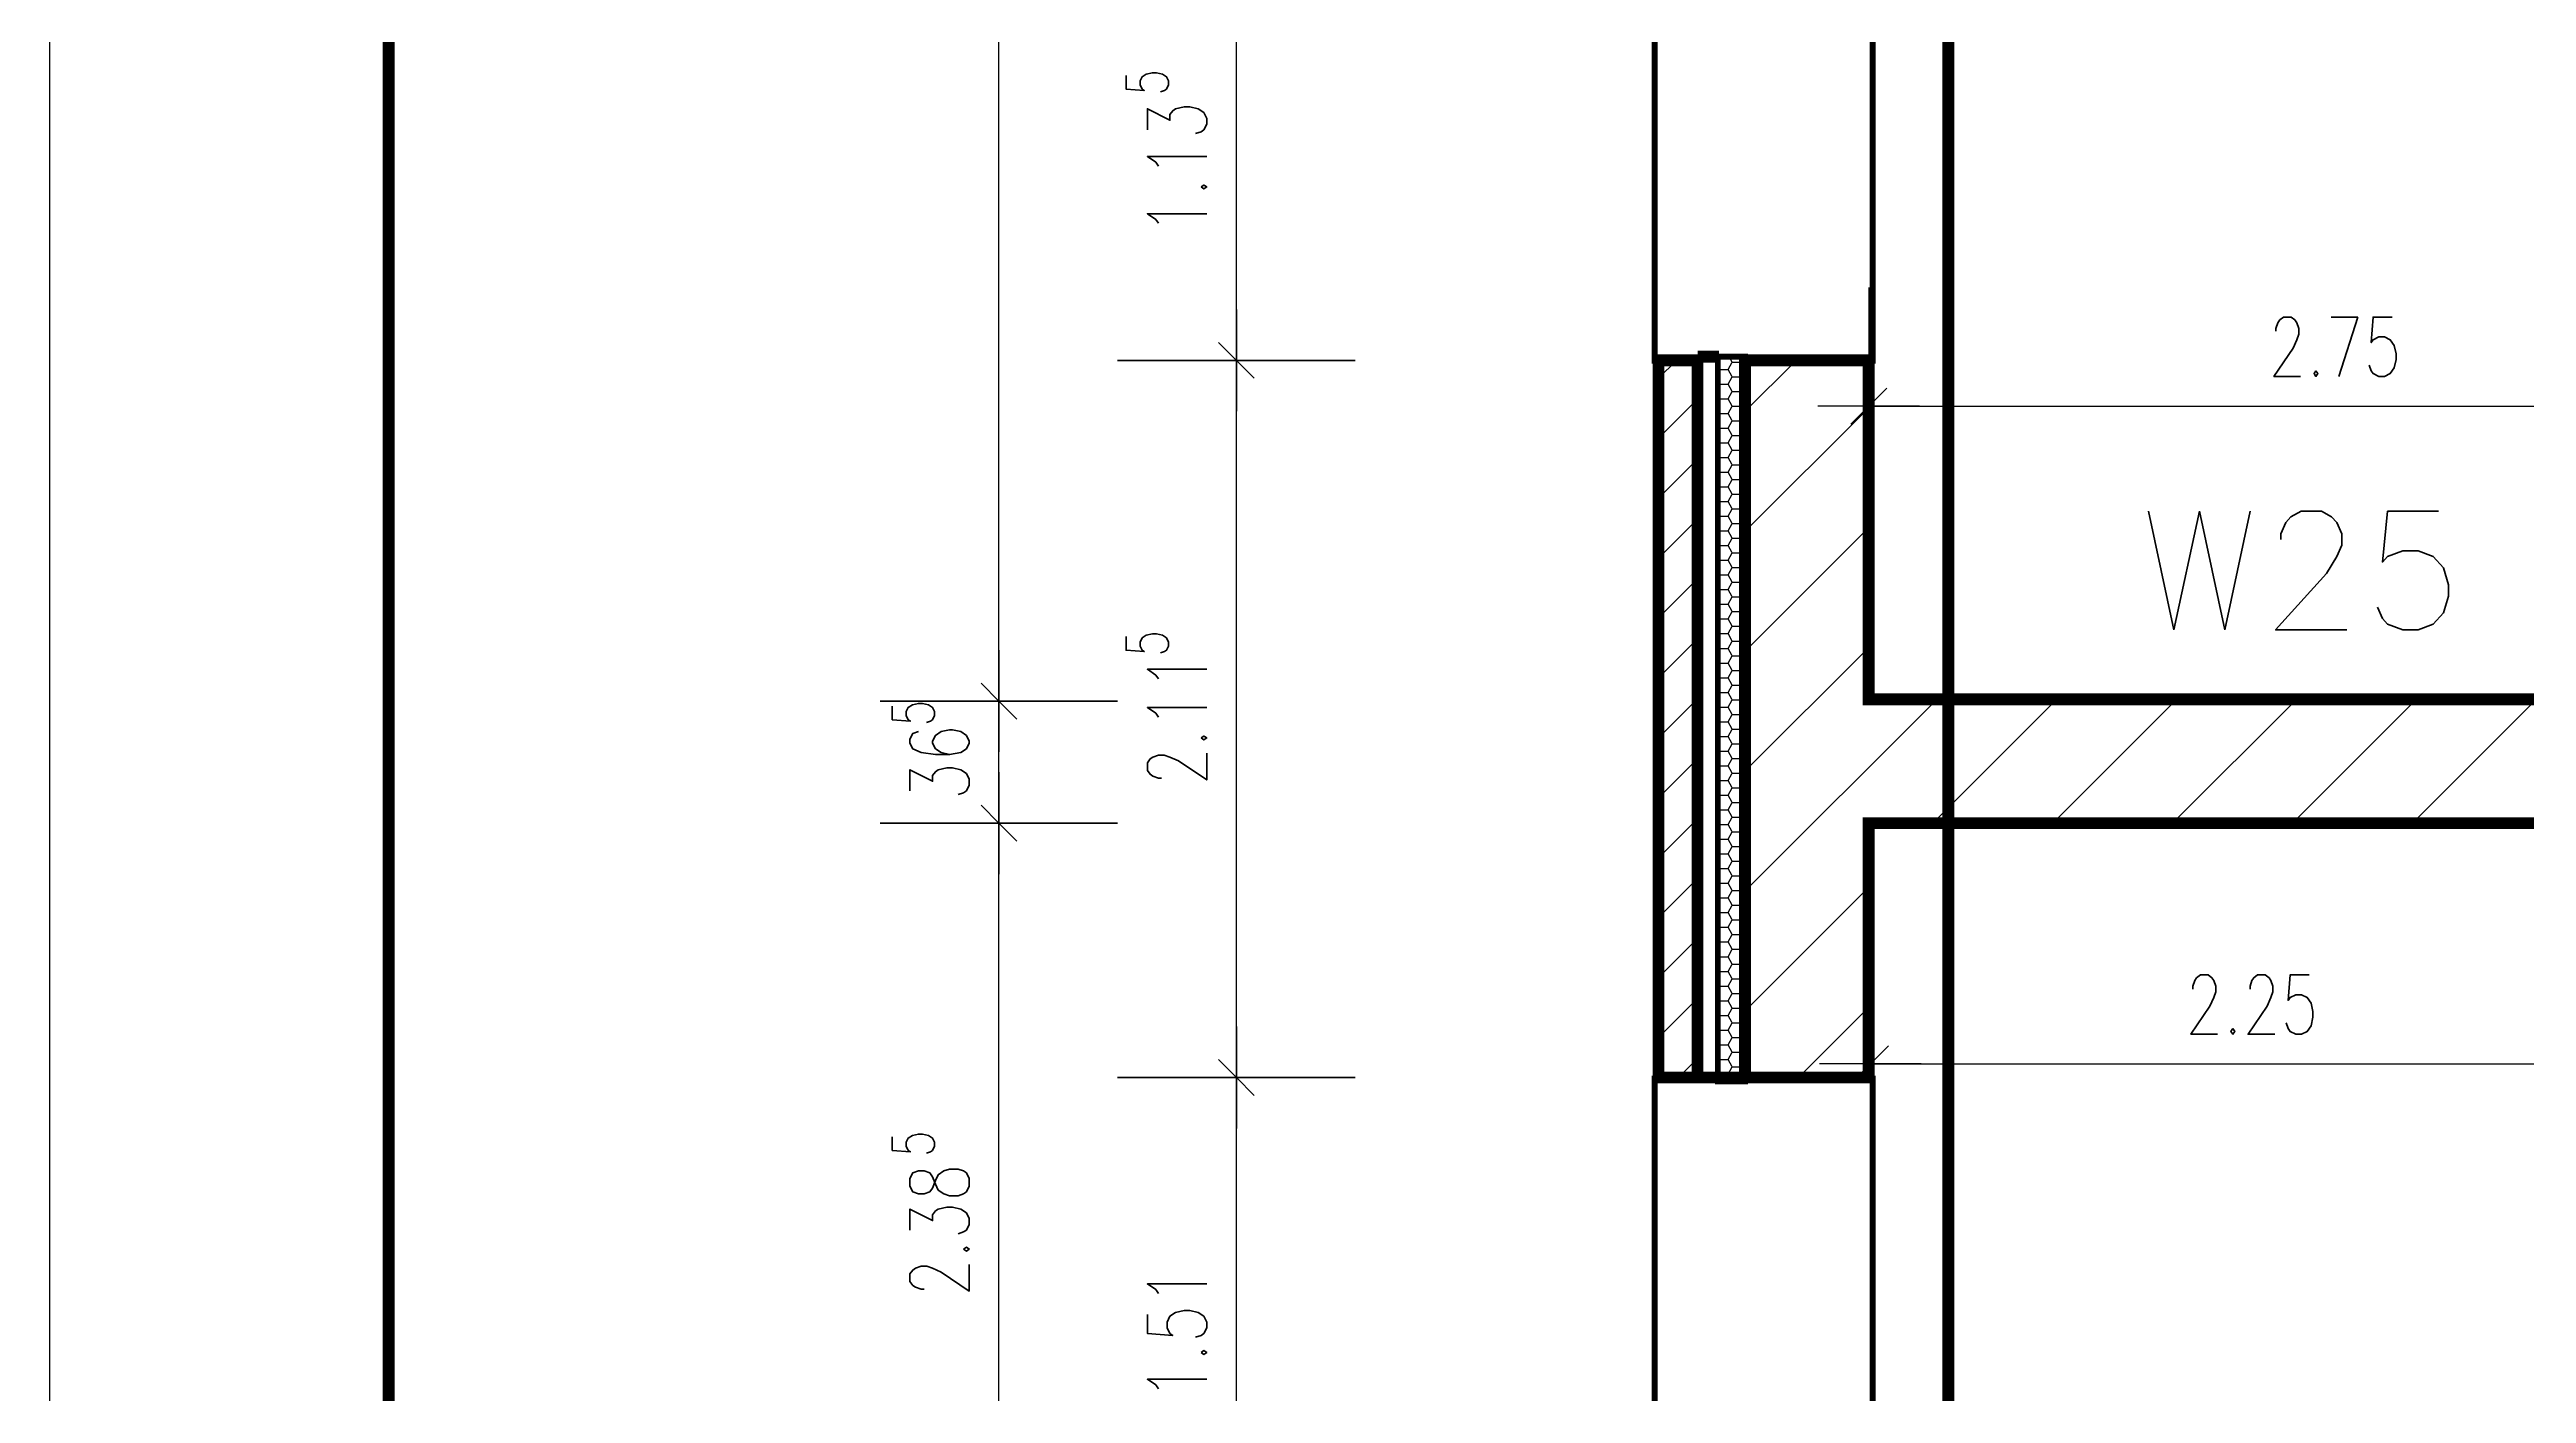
# Model space of a CAD drawing. Extents: x 0 to 42050, y 0 to 29700.
# Drawn here: x 0 to 7305, y 15193 to 19157 of the extents above; entities that cross this region are included whole.
import ezdxf
from ezdxf.enums import TextEntityAlignment as Align

# ---------------------------------------------------------------- set-up
doc = ezdxf.new("R2010")
doc.units = 0
doc.header["$LTSCALE"] = 1000
doc.linetypes.add('STRICHPUNKT', pattern=[1, 0.5, -0.25, 0, -0.25])
doc.layers.get('0').update_dxf_attribs({"linetype": 'CONTINUOUS'})
doc.layers.get('DEFPOINTS').update_dxf_attribs({"linetype": 'CONTINUOUS'})
for name, color, linetype in [('BEMASSUNG', 3, 'CONTINUOUS'), ('DAEMMUNG', 6, 'CONTINUOUS'), ('FENSTER', 8, 'CONTINUOUS'), ('LEGENDE-70', 1, 'CONTINUOUS'), ('MAUERWERK', 7, 'CONTINUOUS'), ('SCHNITTLINIEN', 1, 'STRICHPUNKT'), ('SCHRAFFUR-DAEMMUNG', 6, 'CONTINUOUS'), ('SCHRAFFUR-MAUER', 7, 'CONTINUOUS'), ('SCHRAFFUR-VORMAUER', 7, 'CONTINUOUS'), ('VORSATZSCHALLE', 7, 'CONTINUOUS')]:
    doc.layers.add(name, color=color, linetype=linetype)
doc.styles.get("Standard").update_dxf_attribs({"font": 'TXT.SHX', "width": 0.75, "height": 175})
doc.styles.add('STANDART', font='TXT.SHX', dxfattribs={"width": 0.75, "height": 175})
doc.dimstyles.get("Standard").update_dxf_attribs({"dimtxt": 2.5, "dimasz": 2.5, "dimexe": 1.25, "dimexo": 0.625, "dimtad": 1, "dimcen": 2.5, "dimazin": 3, "dimtfac": 1, "dimtmove": 0, "dimatfit": 3})

# ---------------------------------------------------------------- blocks, each defined once
blk = doc.blocks.new('*X7')
at = {"color": 0}
for p, q in [((5000, 18088.834765), (5151.165235, 18240)), ((5000, 17735.281374), (5365, 18100.281374)), ((5000, 17381.727984), (5365, 17746.727984)), ((5000, 17028.174593), (5365, 17393.174593)), ((5000, 16674.621202), (5565.378798, 17240)), ((5553.932188, 16875), (5918.932188, 17240)), ((5907.485579, 16875), (6272.485579, 17240)), ((6261.038969, 16875), (6626.038969, 17240)), ((6614.59236, 16875), (6979.59236, 17240)), ((6968.145751, 16875), (7333.145751, 17240)), ((7321.699141, 16875), (7686.699141, 17240)), ((7675.252532, 16875), (8040.252532, 17240)), ((8028.805922, 16875), (8115, 16961.194078)), ((5000, 16321.067812), (5365, 16686.067812)), ((5157.485579, 16125), (5365, 16332.514421))]:
    blk.add_line(p, q, dxfattribs=at)
blk = doc.blocks.new('*X19')
at = {"color": 0}
for p, q in [((4745, 18187.388155), (4797.611845, 18240)), ((4745, 18010.61146), (4860, 18125.61146)), ((4745, 17833.834765), (4860, 17948.834765)), ((4745, 17657.05807), (4860, 17772.05807)), ((4745, 17480.281374), (4860, 17595.281374)), ((4745, 17303.504679), (4860, 17418.504679)), ((4745, 17126.727984), (4860, 17241.727984)), ((4745, 16949.951288), (4860, 17064.951288)), ((4745, 16773.174593), (4860, 16888.174593)), ((4745, 16596.397898), (4860, 16711.397898)), ((4745, 16419.621202), (4860, 16534.621202)), ((4745, 16242.844507), (4860, 16357.844507)), ((4803.932188, 16125), (4860, 16181.067812))]:
    blk.add_line(p, q, dxfattribs=at)
blk = doc.blocks.new('*X43')
at = {"color": 0}
for p, q in [((4920, 18248.003905), (4921.874134, 18251.25)), ((4924.999983, 18213.36292), (4920, 18222.023145)), ((4920, 18204.702635), (4925.000017, 18213.362919)), ((4925, 18213.36289), (4950, 18213.36289)), ((4962.499983, 18191.712284), (4949.999983, 18213.362919)), ((4950.000017, 18213.362919), (4962.500017, 18235.013554)), ((4950.000017, 18170.061649), (4962.500017, 18191.712284)), ((4962.499983, 18235.013555), (4953.125867, 18251.25)), ((4962.5, 18235.013525), (4987.5, 18235.013525)), ((4962.5, 18191.712255), (4987.5, 18191.712255)), ((4999.999983, 18213.362919), (4987.499983, 18235.013554)), ((4999.999983, 18170.061649), (4987.499983, 18191.712284)), ((4987.500017, 18235.013554), (4996.874133, 18251.25)), ((4987.500017, 18191.712284), (5000, 18213.36289)), ((4924.999983, 18170.061649), (4920, 18178.721875)), ((4920, 18161.401365), (4925.000017, 18170.061649)), ((4924.999983, 18126.760379), (4920, 18135.420605)), ((4920, 18118.100095), (4925.000017, 18126.760379)), ((4925, 18170.06162), (4950, 18170.06162)), ((4925, 18126.76035), (4950, 18126.76035)), ((4962.499983, 18148.411014), (4949.999983, 18170.061649)), ((4962.499983, 18105.109744), (4949.999983, 18126.760379)), ((4950.000017, 18126.760379), (4962.500017, 18148.411014)), ((4962.5, 18148.410985), (4987.5, 18148.410985)), ((4999.999983, 18126.760379), (4987.499983, 18148.411014)), ((4987.500017, 18148.411014), (5000, 18170.06162)), ((4987.500017, 18105.109744), (5000, 18126.76035)), ((4924.999984, 18083.459109), (4920, 18092.119335)), ((4920, 18074.798825), (4925.000017, 18083.459109)), ((4924.999984, 18040.157839), (4920, 18048.818065)), ((4925, 18083.45908), (4950, 18083.45908)), ((4962.499983, 18061.808474), (4949.999983, 18083.459109)), ((4950.000017, 18083.459109), (4962.500017, 18105.109744)), ((4950.000017, 18040.157839), (4962.500017, 18061.808474)), ((4962.5, 18105.109715), (4987.5, 18105.109715)), ((4962.5, 18061.808445), (4987.5, 18061.808445)), ((4999.999983, 18083.459109), (4987.499983, 18105.109744)), ((4999.999983, 18040.157839), (4987.499983, 18061.808474)), ((4987.500017, 18061.808474), (5000, 18083.45908)), ((4920, 18031.497555), (4925.000017, 18040.157839)), ((4924.999984, 17996.856569), (4920, 18005.516795)), ((4920, 17988.196285), (4925.000017, 17996.856569)), ((4925, 18040.15781), (4950, 18040.15781)), ((4925, 17996.85654), (4950, 17996.85654)), ((4962.499984, 18018.507204), (4949.999984, 18040.157839)), ((4962.499984, 17975.205934), (4949.999984, 17996.856569)), ((4950.000017, 17996.856569), (4962.500017, 18018.507204)), ((4950.000017, 17953.555298), (4962.500017, 17975.205934)), ((4962.5, 18018.507175), (4987.5, 18018.507175)), ((4962.5, 17975.205905), (4987.5, 17975.205905)), ((4999.999983, 17996.856569), (4987.499983, 18018.507204)), ((4999.999984, 17953.555299), (4987.499984, 17975.205934)), ((4987.500017, 18018.507204), (5000, 18040.15781)), ((4987.500017, 17975.205934), (5000, 17996.85654)), ((4924.999984, 17953.555299), (4920, 17962.215525)), ((4920, 17944.895015), (4925.000017, 17953.555298)), ((4924.999984, 17910.254029), (4920, 17918.914255)), ((4920, 17901.593745), (4925.000017, 17910.254028)), ((4925, 17953.55527), (4950, 17953.55527)), ((4925, 17910.254), (4950, 17910.254)), ((4962.499984, 17931.904664), (4949.999984, 17953.555299)), ((4962.499984, 17888.603393), (4949.999984, 17910.254028)), ((4950.000017, 17910.254028), (4962.500017, 17931.904663)), ((4962.5, 17931.904635), (4987.5, 17931.904635)), ((4999.999984, 17910.254028), (4987.499984, 17931.904663)), ((4987.500016, 17931.904663), (5000, 17953.55527)), ((4987.500016, 17888.603393), (5000, 17910.254)), ((4924.999984, 17866.952758), (4920, 17875.612985)), ((4920, 17858.292475), (4925.000017, 17866.952758)), ((4924.999984, 17823.651488), (4920, 17832.311715)), ((4920, 17814.991205), (4925.000016, 17823.651488)), ((4925, 17866.95273), (4950, 17866.95273)), ((4925, 17823.65146), (4950, 17823.65146)), ((4962.499984, 17845.302123), (4949.999984, 17866.952758)), ((4962.499984, 17802.000853), (4949.999984, 17823.651488)), ((4950.000016, 17866.952758), (4962.500016, 17888.603393)), ((4950.000016, 17823.651488), (4962.500016, 17845.302123)), ((4962.5, 17888.603365), (4987.5, 17888.603365)), ((4962.5, 17845.302095), (4987.5, 17845.302095)), ((4999.999984, 17866.952758), (4987.499984, 17888.603393)), ((4999.999984, 17823.651488), (4987.499984, 17845.302123)), ((4987.500016, 17845.302123), (5000, 17866.95273)), ((4987.500016, 17802.000853), (5000, 17823.65146)), ((4924.999984, 17780.350218), (4920, 17789.010445)), ((4920, 17771.689935), (4925.000016, 17780.350218)), ((4925, 17780.35019), (4950, 17780.35019)), ((4962.499984, 17758.699583), (4949.999984, 17780.350218)), ((4950.000016, 17780.350218), (4962.500016, 17802.000853)), ((4950.000016, 17737.048948), (4962.500016, 17758.699583)), ((4962.5, 17802.000825), (4987.5, 17802.000825)), ((4962.5, 17758.699555), (4987.5, 17758.699555)), ((4999.999984, 17780.350218), (4987.499984, 17802.000853)), ((4999.999984, 17737.048948), (4987.499984, 17758.699583)), ((4987.500016, 17758.699583), (5000, 17780.35019)), ((4924.999984, 17737.048948), (4920, 17745.709175)), ((4920, 17728.388665), (4925.000016, 17737.048948)), ((4924.999984, 17693.747678), (4920, 17702.407905)), ((4920, 17685.087395), (4925.000016, 17693.747678)), ((4925, 17737.04892), (4950, 17737.04892)), ((4925, 17693.74765), (4950, 17693.74765)), ((4962.499984, 17715.398313), (4949.999984, 17737.048948)), ((4962.499984, 17672.097043), (4949.999984, 17693.747678)), ((4950.000016, 17693.747678), (4962.500016, 17715.398313)), ((4962.5, 17715.398285), (4987.5, 17715.398285)), ((4999.999984, 17693.747678), (4987.499984, 17715.398313)), ((4987.500016, 17715.398313), (5000, 17737.04892)), ((4987.500016, 17672.097043), (5000, 17693.74765)), ((4924.999984, 17650.446408), (4920, 17659.106635)), ((4920, 17641.786125), (4925.000016, 17650.446407)), ((4924.999984, 17607.145138), (4920, 17615.805365)), ((4920, 17598.484855), (4925.000016, 17607.145137)), ((4925, 17650.44638), (4950, 17650.44638)), ((4925, 17607.14511), (4950, 17607.14511)), ((4962.499984, 17628.795773), (4949.999984, 17650.446408)), ((4962.499984, 17585.494502), (4949.999984, 17607.145137)), ((4950.000016, 17650.446407), (4962.500016, 17672.097043)), ((4950.000016, 17607.145137), (4962.500016, 17628.795772)), ((4962.5, 17672.097015), (4987.5, 17672.097015)), ((4962.5, 17628.795745), (4987.5, 17628.795745)), ((4999.999984, 17650.446408), (4987.499984, 17672.097043)), ((4999.999984, 17607.145137), (4987.499984, 17628.795772)), ((4987.500016, 17628.795772), (5000, 17650.44638)), ((4987.500016, 17585.494502), (5000, 17607.14511)), ((4924.999985, 17563.843867), (4920, 17572.504095)), ((4920, 17555.183585), (4925.000016, 17563.843867)), ((4925, 17563.84384), (4950, 17563.84384)), ((4962.499984, 17542.193232), (4949.999984, 17563.843867)), ((4950.000016, 17563.843867), (4962.500016, 17585.494502)), ((4950.000016, 17520.542597), (4962.500016, 17542.193232)), ((4962.5, 17585.494475), (4987.5, 17585.494475)), ((4962.5, 17542.193205), (4987.5, 17542.193205)), ((4999.999984, 17563.843867), (4987.499984, 17585.494502)), ((4999.999984, 17520.542597), (4987.499984, 17542.193232)), ((4987.500016, 17542.193232), (5000, 17563.84384)), ((4924.999985, 17520.542597), (4920, 17529.202825)), ((4920, 17511.882315), (4925.000016, 17520.542597)), ((4924.999985, 17477.241327), (4920, 17485.901555)), ((4920, 17468.581045), (4925.000016, 17477.241327)), ((4925, 17520.54257), (4950, 17520.54257)), ((4925, 17477.2413), (4950, 17477.2413)), ((4962.499985, 17498.891962), (4949.999985, 17520.542597)), ((4962.499985, 17455.590692), (4949.999985, 17477.241327)), ((4950.000016, 17477.241327), (4962.500016, 17498.891962)), ((4962.5, 17498.891935), (4987.5, 17498.891935)), ((4999.999984, 17477.241327), (4987.499984, 17498.891962)), ((4987.500016, 17498.891962), (5000, 17520.54257)), ((4987.500016, 17455.590692), (5000, 17477.2413)), ((4924.999985, 17433.940057), (4920, 17442.600285)), ((4920, 17425.279775), (4925.000016, 17433.940057)), ((4924.999985, 17390.638787), (4920, 17399.299015)), ((4920, 17381.978505), (4925.000016, 17390.638787)), ((4925, 17433.94003), (4950, 17433.94003)), ((4925, 17390.63876), (4950, 17390.63876)), ((4962.499985, 17412.289422), (4949.999985, 17433.940057)), ((4962.499985, 17368.988152), (4949.999985, 17390.638787)), ((4950.000016, 17433.940057), (4962.500016, 17455.590692)), ((4950.000016, 17390.638787), (4962.500016, 17412.289422)), ((4962.5, 17455.590665), (4987.5, 17455.590665)), ((4962.5, 17412.289395), (4987.5, 17412.289395)), ((4999.999985, 17433.940057), (4987.499985, 17455.590692)), ((4999.999985, 17390.638787), (4987.499985, 17412.289422)), ((4987.500015, 17412.289422), (5000, 17433.94003)), ((4987.500015, 17368.988152), (5000, 17390.63876)), ((4924.999985, 17347.337517), (4920, 17355.997745)), ((4920, 17338.677235), (4925.000016, 17347.337516)), ((4924.999985, 17304.036247), (4920, 17312.696475)), ((4925, 17347.33749), (4950, 17347.33749)), ((4962.499985, 17325.686882), (4949.999985, 17347.337517)), ((4950.000015, 17347.337516), (4962.500015, 17368.988152)), ((4950.000015, 17304.036246), (4962.500015, 17325.686881)), ((4962.5, 17368.988125), (4987.5, 17368.988125)), ((4962.5, 17325.686855), (4987.5, 17325.686855)), ((4999.999985, 17347.337517), (4987.499985, 17368.988152)), ((4999.999985, 17304.036246), (4987.499985, 17325.686881)), ((4987.500015, 17325.686881), (5000, 17347.33749)), ((4920, 17295.375965), (4925.000015, 17304.036246)), ((4924.999985, 17260.734976), (4920, 17269.395205)), ((4920, 17252.074695), (4925.000015, 17260.734976)), ((4925, 17304.03622), (4950, 17304.03622)), ((4925, 17260.73495), (4950, 17260.73495)), ((4962.499985, 17282.385611), (4949.999985, 17304.036246)), ((4962.499985, 17239.084341), (4949.999985, 17260.734976)), ((4950.000015, 17260.734976), (4962.500015, 17282.385611)), ((4950.000015, 17217.433706), (4962.500015, 17239.084341)), ((4962.5, 17282.385585), (4987.5, 17282.385585)), ((4962.5, 17239.084315), (4987.5, 17239.084315)), ((4999.999985, 17260.734976), (4987.499985, 17282.385611)), ((4999.999985, 17217.433706), (4987.499985, 17239.084341)), ((4987.500015, 17282.385611), (5000, 17304.03622)), ((4987.500015, 17239.084341), (5000, 17260.73495)), ((4924.999985, 17217.433706), (4920, 17226.093935)), ((4920, 17208.773425), (4925.000015, 17217.433706)), ((4924.999985, 17174.132436), (4920, 17182.792665)), ((4920, 17165.472155), (4925.000015, 17174.132436)), ((4925, 17217.43368), (4950, 17217.43368)), ((4925, 17174.13241), (4950, 17174.13241)), ((4962.499985, 17195.783071), (4949.999985, 17217.433706)), ((4962.499985, 17152.481801), (4949.999985, 17174.132436)), ((4950.000015, 17174.132436), (4962.500015, 17195.783071)), ((4962.5, 17195.783045), (4987.5, 17195.783045)), ((4999.999985, 17174.132436), (4987.499985, 17195.783071)), ((4987.500015, 17195.783071), (5000, 17217.43368)), ((4987.500015, 17152.481801), (5000, 17174.13241)), ((4924.999985, 17130.831166), (4920, 17139.491395)), ((4920, 17122.170885), (4925.000015, 17130.831166)), ((4924.999985, 17087.529896), (4920, 17096.190125)), ((4925, 17130.83114), (4950, 17130.83114)), ((4962.499985, 17109.180531), (4949.999985, 17130.831166)), ((4950.000015, 17130.831166), (4962.500015, 17152.481801)), ((4950.000015, 17087.529896), (4962.500015, 17109.180531)), ((4962.5, 17152.481775), (4987.5, 17152.481775)), ((4962.5, 17109.180505), (4987.5, 17109.180505)), ((4999.999985, 17130.831166), (4987.499985, 17152.481801)), ((4999.999985, 17087.529896), (4987.499985, 17109.180531)), ((4987.500015, 17109.180531), (5000, 17130.83114)), ((4920, 17078.869615), (4925.000015, 17087.529896)), ((4924.999985, 17044.228626), (4920, 17052.888855)), ((4920, 17035.568345), (4925.000015, 17044.228625)), ((4925, 17087.52987), (4950, 17087.52987)), ((4925, 17044.2286), (4950, 17044.2286)), ((4962.499985, 17065.879261), (4949.999985, 17087.529896)), ((4962.499985, 17022.577991), (4949.999985, 17044.228626)), ((4950.000015, 17044.228625), (4962.500015, 17065.879261)), ((4950.000015, 17000.927355), (4962.500015, 17022.57799)), ((4962.5, 17065.879235), (4987.5, 17065.879235)), ((4962.5, 17022.577965), (4987.5, 17022.577965)), ((4999.999985, 17044.228626), (4987.499985, 17065.879261)), ((4999.999985, 17000.927355), (4987.499985, 17022.57799)), ((4987.500015, 17065.879261), (5000, 17087.52987)), ((4987.500015, 17022.57799), (5000, 17044.2286)), ((4924.999986, 17000.927356), (4920, 17009.587585)), ((4920, 16992.267075), (4925.000015, 17000.927355)), ((4924.999986, 16957.626085), (4920, 16966.286315)), ((4920, 16948.965805), (4925.000015, 16957.626085)), ((4925, 17000.92733), (4950, 17000.92733)), ((4925, 16957.62606), (4950, 16957.62606)), ((4962.499985, 16979.27672), (4949.999985, 17000.927355)), ((4962.499986, 16935.97545), (4949.999986, 16957.626085)), ((4950.000015, 16957.626085), (4962.500015, 16979.27672)), ((4962.5, 16979.276695), (4987.5, 16979.276695)), ((4999.999985, 16957.626085), (4987.499985, 16979.27672)), ((4987.500015, 16979.27672), (5000, 17000.92733)), ((4987.500015, 16935.97545), (5000, 16957.62606)), ((4924.999986, 16914.324815), (4920, 16922.985045)), ((4920, 16905.664535), (4925.000015, 16914.324815)), ((4924.999986, 16871.023545), (4920, 16879.683775)), ((4925, 16914.32479), (4950, 16914.32479)), ((4962.499986, 16892.67418), (4949.999986, 16914.324815)), ((4950.000015, 16914.324815), (4962.500015, 16935.97545)), ((4950.000015, 16871.023545), (4962.500015, 16892.67418)), ((4962.5, 16935.975425), (4987.5, 16935.975425)), ((4962.5, 16892.674155), (4987.5, 16892.674155)), ((4999.999985, 16914.324815), (4987.499985, 16935.97545)), ((4999.999986, 16871.023545), (4987.499986, 16892.67418)), ((4987.500015, 16892.67418), (5000, 16914.32479)), ((4920, 16862.363265), (4925.000015, 16871.023545)), ((4924.999986, 16827.722275), (4920, 16836.382505)), ((4920, 16819.061995), (4925.000015, 16827.722275)), ((4925, 16871.02352), (4950, 16871.02352)), ((4925, 16827.72225), (4950, 16827.72225)), ((4962.499986, 16849.37291), (4949.999986, 16871.023545)), ((4962.499986, 16806.07164), (4949.999986, 16827.722275)), ((4950.000014, 16784.421005), (4962.500014, 16806.07164)), ((4950.000015, 16827.722275), (4962.500015, 16849.37291)), ((4962.5, 16849.372885), (4987.5, 16849.372885)), ((4962.5, 16806.071615), (4987.5, 16806.071615)), ((4999.999986, 16827.722275), (4987.499986, 16849.37291)), ((4999.999986, 16784.421005), (4987.499986, 16806.07164)), ((4987.500014, 16849.37291), (5000, 16871.02352)), ((4987.500014, 16806.07164), (5000, 16827.72225)), ((4924.999986, 16784.421005), (4920, 16793.081235)), ((4920, 16775.760725), (4925.000015, 16784.421005)), ((4924.999986, 16741.119735), (4920, 16749.779965)), ((4920, 16732.459455), (4925.000014, 16741.119734)), ((4925, 16784.42098), (4950, 16784.42098)), ((4925, 16741.11971), (4950, 16741.11971)), ((4962.499986, 16762.77037), (4949.999986, 16784.421005)), ((4962.499986, 16719.4691), (4949.999986, 16741.119735)), ((4950.000014, 16741.119734), (4962.500014, 16762.77037)), ((4962.5, 16762.770345), (4987.5, 16762.770345)), ((4999.999986, 16741.119735), (4987.499986, 16762.77037)), ((4987.500014, 16762.77037), (5000, 16784.42098)), ((4987.500014, 16719.469099), (5000, 16741.11971)), ((4924.999986, 16697.818465), (4920, 16706.478695)), ((4920, 16689.158185), (4925.000014, 16697.818464)), ((4924.999986, 16654.517194), (4920, 16663.177425)), ((4925, 16697.81844), (4950, 16697.81844)), ((4962.499986, 16676.167829), (4949.999986, 16697.818465)), ((4950.000014, 16697.818464), (4962.500014, 16719.469099)), ((4950.000014, 16654.517194), (4962.500014, 16676.167829)), ((4962.5, 16719.469075), (4987.5, 16719.469075)), ((4962.5, 16676.167805), (4987.5, 16676.167805)), ((4999.999986, 16697.818464), (4987.499986, 16719.4691)), ((4999.999986, 16654.517194), (4987.499986, 16676.167829)), ((4987.500014, 16676.167829), (5000, 16697.81844)), ((4920, 16645.856915), (4925.000014, 16654.517194)), ((4924.999986, 16611.215924), (4920, 16619.876155)), ((4920, 16602.555645), (4925.000014, 16611.215924)), ((4925, 16654.51717), (4950, 16654.51717)), ((4925, 16611.2159), (4950, 16611.2159)), ((4962.499986, 16632.866559), (4949.999986, 16654.517194)), ((4962.499986, 16589.565289), (4949.999986, 16611.215924)), ((4950.000014, 16611.215924), (4962.500014, 16632.866559)), ((4950.000014, 16567.914654), (4962.500014, 16589.565289)), ((4962.5, 16632.866535), (4987.5, 16632.866535)), ((4962.5, 16589.565265), (4987.5, 16589.565265)), ((4999.999986, 16611.215924), (4987.499986, 16632.866559)), ((4999.999986, 16567.914654), (4987.499986, 16589.565289)), ((4987.500014, 16632.866559), (5000, 16654.51717)), ((4987.500014, 16589.565289), (5000, 16611.2159)), ((4924.999986, 16567.914654), (4920, 16576.574885)), ((4920, 16559.254375), (4925.000014, 16567.914654)), ((4924.999986, 16524.613384), (4920, 16533.273615)), ((4920, 16515.953105), (4925.000014, 16524.613384)), ((4925, 16567.91463), (4950, 16567.91463)), ((4925, 16524.61336), (4950, 16524.61336)), ((4962.499986, 16546.264019), (4949.999986, 16567.914654)), ((4962.499986, 16502.962749), (4949.999986, 16524.613384)), ((4950.000014, 16524.613384), (4962.500014, 16546.264019)), ((4962.5, 16546.263995), (4987.5, 16546.263995)), ((4999.999986, 16524.613384), (4987.499986, 16546.264019)), ((4987.500014, 16546.264019), (5000, 16567.91463)), ((4987.500014, 16502.962749), (5000, 16524.61336)), ((4924.999987, 16481.312114), (4920, 16489.972345)), ((4920, 16472.651835), (4925.000014, 16481.312114)), ((4924.999987, 16438.010844), (4920, 16446.671075)), ((4920, 16429.350565), (4925.000014, 16438.010843)), ((4925, 16481.31209), (4950, 16481.31209)), ((4925, 16438.01082), (4950, 16438.01082)), ((4962.499986, 16459.661479), (4949.999986, 16481.312114)), ((4962.499987, 16416.360209), (4949.999987, 16438.010844)), ((4950.000014, 16481.312114), (4962.500014, 16502.962749)), ((4950.000014, 16438.010843), (4962.500014, 16459.661479)), ((4962.5, 16502.962725), (4987.5, 16502.962725)), ((4962.5, 16459.661455), (4987.5, 16459.661455)), ((4999.999986, 16481.312114), (4987.499986, 16502.962749)), ((4999.999986, 16438.010844), (4987.499986, 16459.661479)), ((4987.500014, 16459.661479), (5000, 16481.31209)), ((4987.500014, 16416.360208), (5000, 16438.01082)), ((4924.999987, 16394.709574), (4920, 16403.369805)), ((4920, 16386.049295), (4925.000014, 16394.709573)), ((4925, 16394.70955), (4950, 16394.70955)), ((4962.499987, 16373.058938), (4949.999987, 16394.709574)), ((4950.000014, 16394.709573), (4962.500014, 16416.360208)), ((4950.000014, 16351.408303), (4962.500014, 16373.058938)), ((4962.5, 16416.360185), (4987.5, 16416.360185)), ((4962.5, 16373.058915), (4987.5, 16373.058915)), ((4999.999986, 16394.709573), (4987.499986, 16416.360209)), ((4999.999987, 16351.408303), (4987.499987, 16373.058938)), ((4987.500014, 16373.058938), (5000, 16394.70955)), ((4924.999987, 16351.408303), (4920, 16360.068535)), ((4920, 16342.748025), (4925.000014, 16351.408303)), ((4924.999987, 16308.107033), (4920, 16316.767265)), ((4920, 16299.446755), (4925.000014, 16308.107033)), ((4925, 16351.40828), (4950, 16351.40828)), ((4925, 16308.10701), (4950, 16308.10701)), ((4962.499987, 16329.757668), (4949.999987, 16351.408303)), ((4962.499987, 16286.456398), (4949.999987, 16308.107033)), ((4950.000014, 16308.107033), (4962.500014, 16329.757668)), ((4962.5, 16329.757645), (4987.5, 16329.757645)), ((4999.999987, 16308.107033), (4987.499987, 16329.757668)), ((4987.500013, 16329.757668), (5000, 16351.40828)), ((4987.500013, 16286.456398), (5000, 16308.10701)), ((4924.999987, 16264.805763), (4920, 16273.465995)), ((4920, 16256.145485), (4925.000014, 16264.805763)), ((4924.999987, 16221.504493), (4920, 16230.164725)), ((4920, 16212.844215), (4925.000013, 16221.504493)), ((4925, 16264.80574), (4950, 16264.80574)), ((4925, 16221.50447), (4950, 16221.50447)), ((4962.499987, 16243.155128), (4949.999987, 16264.805763)), ((4962.499987, 16199.853858), (4949.999987, 16221.504493)), ((4950.000013, 16264.805763), (4962.500013, 16286.456398)), ((4950.000013, 16221.504493), (4962.500013, 16243.155128)), ((4962.5, 16286.456375), (4987.5, 16286.456375)), ((4962.5, 16243.155105), (4987.5, 16243.155105)), ((4999.999987, 16264.805763), (4987.499987, 16286.456398)), ((4999.999987, 16221.504493), (4987.499987, 16243.155128)), ((4987.500013, 16243.155128), (5000, 16264.80574)), ((4987.500013, 16199.853858), (5000, 16221.50447)), ((4924.999987, 16178.203223), (4920, 16186.863455)), ((4920, 16169.542945), (4925.000013, 16178.203223)), ((4924.999987, 16134.901953), (4920, 16143.562185)), ((4925, 16178.2032), (4950, 16178.2032)), ((4962.499987, 16156.552588), (4949.999987, 16178.203223)), ((4950.000013, 16178.203223), (4962.500013, 16199.853858)), ((4950.000013, 16134.901952), (4962.500013, 16156.552588)), ((4962.5, 16199.853835), (4987.5, 16199.853835)), ((4962.5, 16156.552565), (4987.5, 16156.552565)), ((4999.999987, 16178.203223), (4987.499987, 16199.853858)), ((4999.999987, 16134.901953), (4987.499987, 16156.552588)), ((4987.500013, 16156.552588), (5000, 16178.2032)), ((4920, 16126.241675), (4925.000013, 16134.901952)), ((4925, 16134.90193), (4950, 16134.90193)), ((4962.212073, 16113.75), (4949.999987, 16134.901953)), ((4987.787928, 16113.75), (5000, 16134.90193))]:
    blk.add_line(p, q, dxfattribs=at)
blk = doc.blocks.new('MASSHILFSLINIE')
for points in [[(0, -350), (0, 350)], [(-150, 0), (150, 0)], [(0, 0), (-53.033009, -53.033009)], [(0, 0), (53.033009, 53.033009)]]:
    blk.add_lwpolyline(points)
blk = doc.blocks.new('*D59')
at = {"color": 0, "linetype": 'BYBLOCK'}
blk.add_line((3500, 14616), (3500, 16124), dxfattribs=at)
at = {"layer": 'DEFPOINTS', "color": 0, "linetype": 'BYBLOCK'}
for p in [(3500, 16125), (5000, 16125), (5000, 14615)]:
    blk.add_point(p, dxfattribs=at)
at = {"color": 0, "linetype": 'BYBLOCK'}
for p, rotation in [((3500, 16125), 90), ((3500, 14615), 270)]:
    blk.add_blockref('MASSHILFSLINIE', p, dxfattribs=dict(at, rotation=rotation))
at = {"color": 0, "linetype": 'BYBLOCK', "width": 0.75}
blk.add_text('1.51', height=175, rotation=90, dxfattribs=at).set_placement((3325, 15370), align=Align.MIDDLE_CENTER)
blk = doc.blocks.new('*D60')
at = {"color": 0, "linetype": 'BYBLOCK'}
blk.add_line((3500, 16126), (3500, 18239), dxfattribs=at)
at = {"layer": 'DEFPOINTS', "color": 0, "linetype": 'BYBLOCK'}
for p in [(3500, 18240), (5000, 18240), (5000, 16125)]:
    blk.add_point(p, dxfattribs=at)
at = {"color": 0, "linetype": 'BYBLOCK'}
for p, rotation in [((3500, 18240), 90), ((3500, 16125), 270)]:
    blk.add_blockref('MASSHILFSLINIE', p, dxfattribs=dict(at, rotation=rotation))
at = {"color": 0, "linetype": 'BYBLOCK', "width": 0.75}
blk.add_text('2.11', height=175, rotation=90, dxfattribs=at).set_placement((3325, 17182.5), align=Align.MIDDLE_CENTER)
blk = doc.blocks.new('*D61')
at = {"color": 0, "linetype": 'BYBLOCK'}
blk.add_line((3500, 18241), (3500, 19374), dxfattribs=at)
at = {"layer": 'DEFPOINTS', "color": 0, "linetype": 'BYBLOCK'}
for p in [(3500, 19375), (5000, 19375), (5000, 18240)]:
    blk.add_point(p, dxfattribs=at)
at = {"color": 0, "linetype": 'BYBLOCK'}
for p, rotation in [((3500, 19375), 90), ((3500, 18240), 270)]:
    blk.add_blockref('MASSHILFSLINIE', p, dxfattribs=dict(at, rotation=rotation))
at = {"color": 0, "linetype": 'BYBLOCK', "width": 0.75}
blk.add_text('1.13', height=175, rotation=90, dxfattribs=at).set_placement((3325, 18807.5), align=Align.MIDDLE_CENTER)
blk = doc.blocks.new('*D64')
at = {"color": 0, "linetype": 'BYBLOCK'}
blk.add_line((5366, 18105), (8114, 18105), dxfattribs=at)
at = {"layer": 'DEFPOINTS', "color": 0, "linetype": 'BYBLOCK'}
for p in [(8115, 18105), (5365, 17255), (8115, 17255)]:
    blk.add_point(p, dxfattribs=at)
at = {"color": 0, "linetype": 'BYBLOCK', "rotation": 180}
blk.add_blockref('MASSHILFSLINIE', (5365, 18105), dxfattribs=at)
at = {"color": 0, "linetype": 'BYBLOCK'}
blk.add_blockref('MASSHILFSLINIE', (8115, 18105), dxfattribs=at)
at = {"color": 0, "linetype": 'BYBLOCK', "width": 0.75}
blk.add_text('2.75', height=175, dxfattribs=at).set_placement((6740, 18280), align=Align.MIDDLE_CENTER)
blk = doc.blocks.new('*D57')
at = {"color": 0, "linetype": 'BYBLOCK'}
blk.add_line((5371, 16165), (7619, 16165), dxfattribs=at)
at = {"layer": 'DEFPOINTS', "color": 0, "linetype": 'BYBLOCK'}
for p in [(5370, 16875), (7620, 16875), (7620, 16165)]:
    blk.add_point(p, dxfattribs=at)
at = {"color": 0, "linetype": 'BYBLOCK', "rotation": 180}
blk.add_blockref('MASSHILFSLINIE', (5370, 16165), dxfattribs=at)
at = {"color": 0, "linetype": 'BYBLOCK'}
blk.add_blockref('MASSHILFSLINIE', (7620, 16165), dxfattribs=at)
at = {"color": 0, "linetype": 'BYBLOCK', "width": 0.75}
blk.add_text('2.25', height=175, dxfattribs=at).set_placement((6495, 16340), align=Align.MIDDLE_CENTER)
blk = doc.blocks.new('*D93')
at = {"color": 0, "linetype": 'BYBLOCK'}
blk.add_line((2800, 14476), (2800, 16874), dxfattribs=at)
at = {"layer": 'DEFPOINTS', "color": 0, "linetype": 'BYBLOCK'}
for p in [(2800, 16875), (5365, 16875), (5390, 14475)]:
    blk.add_point(p, dxfattribs=at)
at = {"color": 0, "linetype": 'BYBLOCK'}
for p, rotation in [((2800, 16875), 90), ((2800, 14475), 270)]:
    blk.add_blockref('MASSHILFSLINIE', p, dxfattribs=dict(at, rotation=rotation))
at = {"color": 0, "linetype": 'BYBLOCK', "style": 'STANDART', "width": 0.75}
blk.add_text('2.38', height=175, rotation=90, dxfattribs=at).set_placement((2625, 15675), align=Align.MIDDLE_CENTER)
blk = doc.blocks.new('*D94')
at = {"color": 0, "linetype": 'BYBLOCK'}
blk.add_line((2800, 16876), (2800, 17234), dxfattribs=at)
at = {"layer": 'DEFPOINTS', "color": 0, "linetype": 'BYBLOCK'}
for p in [(2800, 17235), (5375, 17235), (5365, 16875)]:
    blk.add_point(p, dxfattribs=at)
at = {"color": 0, "linetype": 'BYBLOCK'}
for p, rotation in [((2800, 17235), 90), ((2800, 16875), 270)]:
    blk.add_blockref('MASSHILFSLINIE', p, dxfattribs=dict(at, rotation=rotation))
at = {"color": 0, "linetype": 'BYBLOCK', "style": 'STANDART', "width": 0.75}
blk.add_text('36', height=175, rotation=90, dxfattribs=at).set_placement((2625, 17055), align=Align.MIDDLE_CENTER)
blk = doc.blocks.new('*D95')
at = {"color": 0, "linetype": 'BYBLOCK'}
blk.add_line((2800, 17236), (2800, 21749), dxfattribs=at)
at = {"layer": 'DEFPOINTS', "color": 0, "linetype": 'BYBLOCK'}
for p in [(2800, 21750), (5355, 21750), (5375, 17235)]:
    blk.add_point(p, dxfattribs=at)
at = {"color": 0, "linetype": 'BYBLOCK'}
for p, rotation in [((2800, 21750), 90), ((2800, 17235), 270)]:
    blk.add_blockref('MASSHILFSLINIE', p, dxfattribs=dict(at, rotation=rotation))
at = {"color": 0, "linetype": 'BYBLOCK', "style": 'STANDART', "width": 0.75}
blk.add_text('4.51', height=175, rotation=90, dxfattribs=at).set_placement((2625, 19492.5), align=Align.MIDDLE_CENTER)

msp = doc.modelspace()

# ---------------------------------------------------------------- linework, layer by layer
msp.add_lwpolyline([(0, 0), (42050, 0), (42050, 29700), (0, 29700)], close=True)
at = {"const_width": 35}
msp.add_lwpolyline([(1000, 250), (41800, 250), (41800, 29450), (1000, 29450)], close=True, dxfattribs=at)
at = {"layer": 'DAEMMUNG', "const_width": 17.5}
msp.add_lwpolyline([(4920, 16113.75), (5000, 16113.75), (5000, 18251.25), (4920, 18251.25)], close=True, dxfattribs=at)
at = {"layer": 'FENSTER'}
for points, const_width in [([(4733.794186, 19390), (4733.794186, 18230)], 17.5), ([(5376.260808, 19390), (5376.260808, 18230)], 17.5), ([(4860.00225, 18251.100556), (4923.297336, 18251.100556)], 35), ([(4733.493167, 16130), (4733.493167, 14615)], 17.5), ([(4853.742083, 16125), (5030, 16125)], 35), ([(5376.25, 16130), (5376.25, 14615)], 17.5)]:
    msp.add_lwpolyline(points, dxfattribs=dict(at, const_width=const_width))
at = {"layer": 'MAUERWERK', "const_width": 35}
msp.add_lwpolyline([(5000, 16125), (5365, 16125), (5365, 16875), (8115, 16875), (8115, 17240), (5365, 17240), (5365, 18240), (5000, 18240)], close=True, dxfattribs=at)
at = {"layer": 'SCHNITTLINIEN', "const_width": 35}
msp.add_lwpolyline([(5600, 6615), (5600, 23830)], dxfattribs=at)
at = {"layer": 'VORSATZSCHALLE', "const_width": 35}
msp.add_lwpolyline([(4860, 18240), (4745, 18240), (4745, 16125), (4860, 16125)], close=True, dxfattribs=at)

# ---------------------------------------------------------------- block references
at = {"layer": 'SCHRAFFUR-DAEMMUNG'}
msp.add_blockref('*X43', (0, 0), dxfattribs=at)
at = {"layer": 'SCHRAFFUR-MAUER'}
msp.add_blockref('*X7', (0, 0), dxfattribs=at)
at = {"layer": 'SCHRAFFUR-VORMAUER'}
msp.add_blockref('*X19', (0, 0), dxfattribs=at)

# ---------------------------------------------------------------- texts
at = {"layer": 'BEMASSUNG', "width": 0.75}
for p in [(3300, 19020), (3300, 17365), (2610, 17160), (2610, 15890)]:
    msp.add_text('5', height=125, rotation=90, dxfattribs=at).set_placement(p)
at = {"layer": 'LEGENDE-70'}
msp.add_text('W25', height=350, dxfattribs=at).set_placement((6160, 17445))

# ---------------------------------------------------------------- dimensions: what is measured, and where the dimension line sits
at = {"layer": 'BEMASSUNG'}
for base, p1, p2, text, picture, middle in [((2800, 21750), (5375, 17235), (5355, 21750), '4.51', '*D95', (2625, 19492.5)), ((3500, 19375), (5000, 18240), (5000, 19375), '1.13', '*D61', (3325, 18807.5)), ((3500, 18240), (5000, 16125), (5000, 18240), '2.11', '*D60', (3325, 17182.5)), ((2800, 17235), (5365, 16875), (5375, 17235), '36', '*D94', (2625, 17055)), ((2800, 16875), (5390, 14475), (5365, 16875), '2.38', '*D93', (2625, 15675)), ((3500, 16125), (5000, 14615), (5000, 16125), '1.51', '*D59', (3325, 15370))]:
    dim = msp.add_linear_dim(base=base, p1=p1, p2=p2, angle=90, text=text, dimstyle='Standard', dxfattribs=at)
    dim.commit()
    dim.dimension.update_dxf_attribs({"geometry": picture, "text_midpoint": middle})
for base, p1, p2, text, picture, middle in [((8115, 18105), (5365, 17255), (8115, 17255), '2.75', '*D64', (6740, 18280)), ((7620, 16165), (5370, 16875), (7620, 16875), '2.25', '*D57', (6495, 16340))]:
    dim = msp.add_linear_dim(base=base, p1=p1, p2=p2, text=text, dimstyle='Standard', dxfattribs=at)
    dim.commit()
    dim.dimension.update_dxf_attribs({"geometry": picture, "text_midpoint": middle})

doc.saveas('drawing.dxf')
